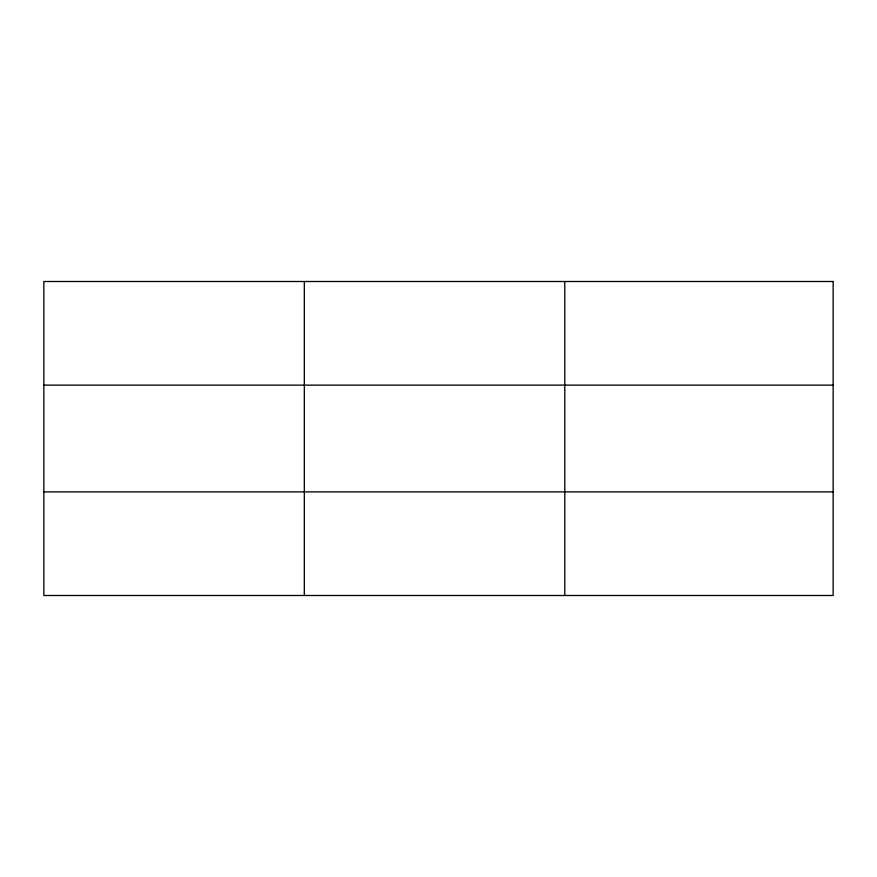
<?xml version="1.0" encoding="UTF-8"?>
<svg xmlns="http://www.w3.org/2000/svg" width="877" height="877" viewBox="0 0 877 877"><rect width="100%" height="100%" fill="white"/><g stroke="black" fill="none" stroke-linecap="round" stroke-linejoin="round"><path stroke-width="1.32" d="M304.319 595.494L304.319 281.506M564.788 595.494L564.788 281.506M43.85 385.124L833.15 385.124M43.85 491.876L833.15 491.876M833.15 281.506L833.15 595.494L43.85 595.494L43.85 281.506L833.15 281.506"/></g></svg>
